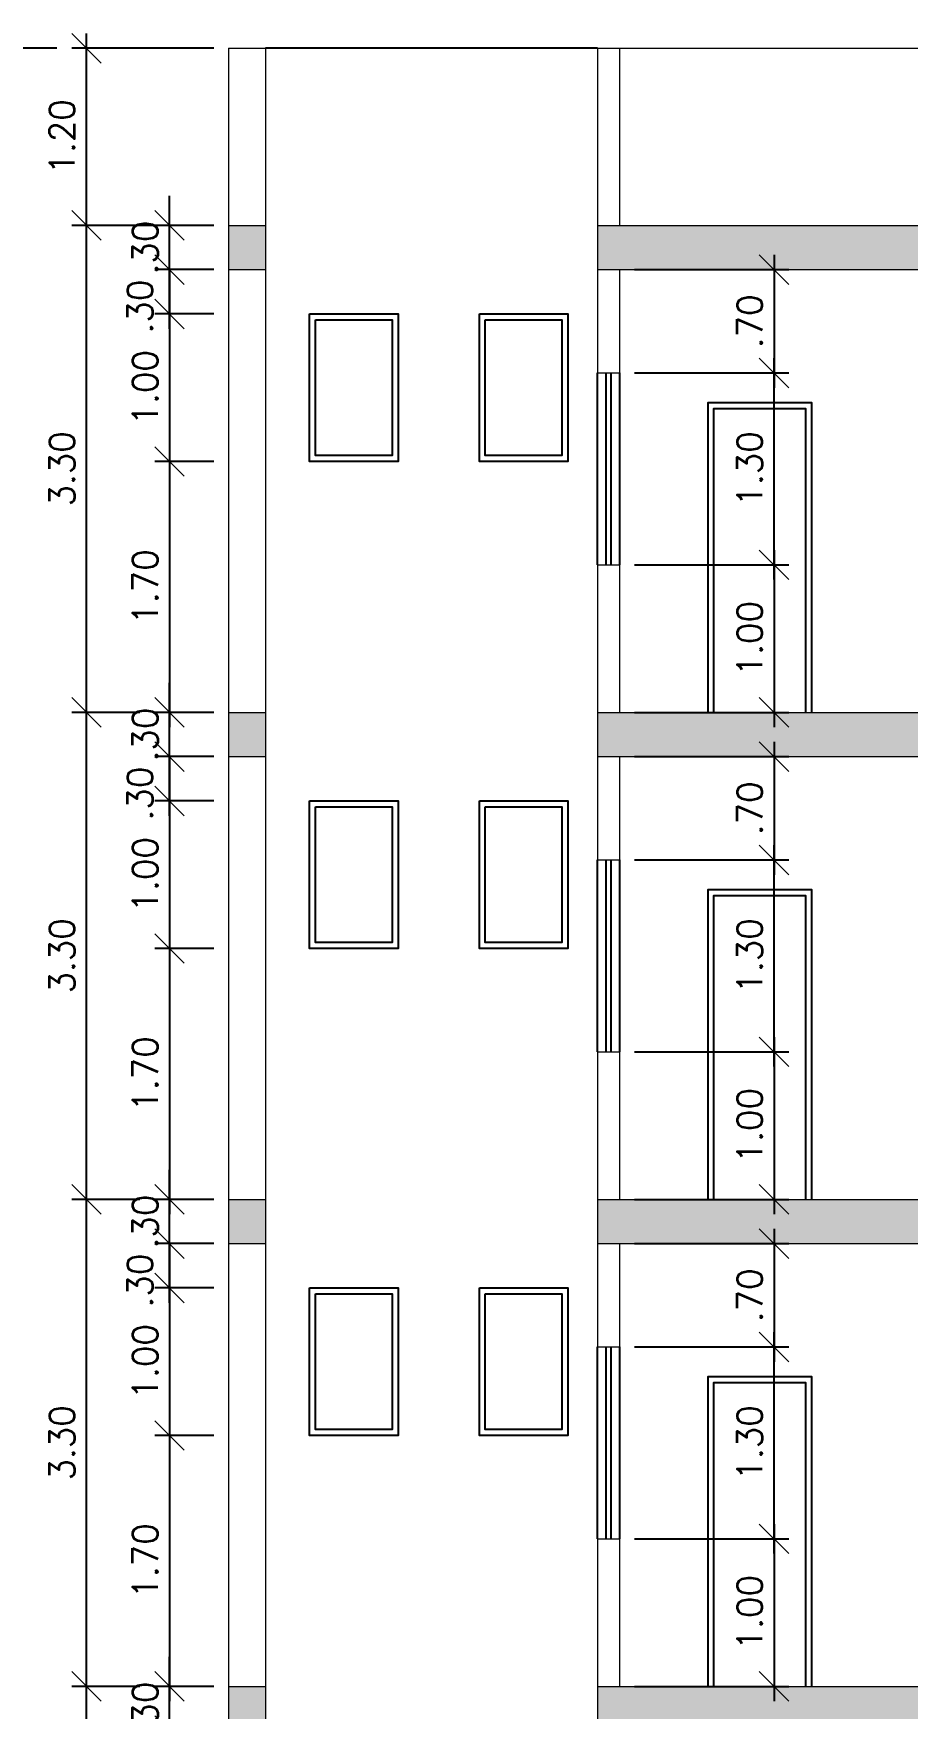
# Model space of a CAD drawing. Header units: millimetres. Extents: x 521 to 1055, y 261 to 520.
# Drawn here: x 798.71 to 804.63, y 496.2 to 507.55 of the extents above; entities that cross this region are included whole.
import ezdxf

# ---------------------------------------------------------------- set-up
doc = ezdxf.new("R2010")
doc.units = ezdxf.units.MM
doc.linetypes.add('CONTINU', pattern=[0])
doc.layers.add('0.1', color=8, linetype='Continuous', lineweight=13)
doc.styles.add('ROMANS', font='romans')
doc.dimstyles.new('Fares Eng - 50', dxfattribs={"dimscale": 2, "dimtxt": 0.085, "dimasz": 0.1, "dimexe": 0.05, "dimexo": 0.05, "dimgap": 0.04, "dimtad": 1, "dimzin": 4, "dimdsep": 46, "dimtxsty": 'ROMANS', "dimblk1": 'OBLIQUE', "dimblk2": 'OBLIQUE', "dimsah": 1, "dimcen": 0.05, "dimdle": 0.05, "dimclrd": 8, "dimclre": 8, "dimclrt": 8, "dimaunit": 1, "dimadec": 0, "dimazin": 0, "dimtfac": 1, "dimtix": 1, "dimtmove": 2, "dimatfit": 0, "dimldrblk": 'OPEN90', "dimfxl": 1, "dimtolj": 1, "dimtzin": 0, "dimarcsym": 0})

# ---------------------------------------------------------------- blocks, each defined once
blk = doc.blocks.new('_OBLIQUE')
at = {"color": 0, "linetype": 'ByBlock'}
blk.add_line((-0.5, -0.5), (0.5, 0.5), dxfattribs=at)
blk = doc.blocks.new('*D2005')
at = {"layer": '0.1', "color": 8, "linetype": 'CONTINU', "lineweight": -2, "transparency": 16777216}
for p, q in [((799.628, 505.546), (799.628, 506.046)), ((799.928, 505.946), (799.528, 505.946)), ((799.928, 505.646), (799.528, 505.646))]:
    blk.add_line(p, q, dxfattribs=at)
at = {"layer": 'DEFPOINTS', "color": 0, "linetype": 'CONTINU', "lineweight": -2, "transparency": 16777216}
for p in [(799.628, 505.946), (800.028, 505.946), (800.028, 505.646)]:
    blk.add_point(p, dxfattribs=at)
at = {"layer": '0.1', "color": 8, "linetype": 'CONTINU', "lineweight": -2, "transparency": 16777216, "xscale": 0.2, "yscale": 0.2, "zscale": 0.2}
for p, rotation in [((799.628, 505.946), 90), ((799.628, 505.646), 270)]:
    blk.add_blockref('_OBLIQUE', p, dxfattribs=dict(at, rotation=rotation))
at = {"layer": '0.1', "color": 8, "linetype": 'CONTINU', "lineweight": -2, "transparency": 16777216, "insert": (799.428, 505.696), "char_height": 0.17, "attachment_point": 5, "rotation": 90, "style": 'ROMANS'}
blk.add_mtext('\\A1;.30', dxfattribs=at)
blk = doc.blocks.new('_Open90')
at = {"color": 0, "linetype": 'ByBlock', "lineweight": -2}
for p, q in [((0, 0), (-1, 0)), ((-0.5, 0.5), (0, 0)), ((0, 0), (-0.5, -0.5))]:
    blk.add_line(p, q, dxfattribs=at)
blk = doc.blocks.new('*D2006')
at = {"layer": '0.1', "color": 8, "linetype": 'CONTINU', "lineweight": -2, "transparency": 16777216}
for p, q in [((799.628, 506.246), (799.628, 506.446)), ((799.928, 506.246), (799.528, 506.246)), ((799.628, 505.946), (799.628, 506.246)), ((799.928, 505.946), (799.528, 505.946)), ((799.628, 505.946), (799.628, 505.746))]:
    blk.add_line(p, q, dxfattribs=at)
at = {"layer": 'DEFPOINTS', "color": 0, "linetype": 'CONTINU', "lineweight": -2, "transparency": 16777216}
for p in [(799.628, 506.246), (800.028, 506.246), (800.028, 505.946)]:
    blk.add_point(p, dxfattribs=at)
at = {"layer": '0.1', "color": 8, "linetype": 'CONTINU', "lineweight": -2, "transparency": 16777216, "xscale": 0.2, "yscale": 0.2, "zscale": 0.2}
for p, rotation in [((799.628, 506.246), 270), ((799.628, 505.946), 90)]:
    blk.add_blockref('_OBLIQUE', p, dxfattribs=dict(at, rotation=rotation))
at = {"layer": '0.1', "color": 8, "linetype": 'CONTINU', "lineweight": -2, "transparency": 16777216, "insert": (799.463, 506.096), "char_height": 0.17, "attachment_point": 5, "rotation": 90, "style": 'ROMANS'}
blk.add_mtext('\\A1;.30', dxfattribs=at)
blk = doc.blocks.new('*D2007')
at = {"layer": '0.1', "color": 8, "linetype": 'CONTINU', "lineweight": -2, "transparency": 16777216}
for p, q in [((799.065, 506.146), (799.065, 507.546)), ((799.928, 507.446), (798.965, 507.446)), ((799.928, 506.246), (798.965, 506.246))]:
    blk.add_line(p, q, dxfattribs=at)
at = {"layer": 'DEFPOINTS', "color": 0, "linetype": 'CONTINU', "lineweight": -2, "transparency": 16777216}
for p in [(799.065, 507.446), (800.028, 507.446), (800.028, 506.246)]:
    blk.add_point(p, dxfattribs=at)
at = {"layer": '0.1', "color": 8, "linetype": 'CONTINU', "lineweight": -2, "transparency": 16777216, "xscale": 0.2, "yscale": 0.2, "zscale": 0.2}
for p, rotation in [((799.065, 507.446), 90), ((799.065, 506.246), 270)]:
    blk.add_blockref('_OBLIQUE', p, dxfattribs=dict(at, rotation=rotation))
at = {"layer": '0.1', "color": 8, "linetype": 'CONTINU', "lineweight": -2, "transparency": 16777216, "insert": (798.9, 506.846), "char_height": 0.17, "attachment_point": 5, "rotation": 90, "style": 'ROMANS'}
blk.add_mtext('\\A1;1.20', dxfattribs=at)
blk = doc.blocks.new('*D2008')
at = {"layer": '0.1', "color": 8, "linetype": 'CONTINU', "lineweight": -2, "transparency": 16777216}
for p, q in [((799.928, 505.646), (799.528, 505.646)), ((799.628, 505.746), (799.628, 504.546)), ((799.928, 504.646), (799.528, 504.646))]:
    blk.add_line(p, q, dxfattribs=at)
at = {"layer": 'DEFPOINTS', "color": 0, "linetype": 'CONTINU', "lineweight": -2, "transparency": 16777216}
for p in [(800.028, 505.646), (799.628, 504.646), (800.028, 504.646)]:
    blk.add_point(p, dxfattribs=at)
at = {"layer": '0.1', "color": 8, "linetype": 'CONTINU', "lineweight": -2, "transparency": 16777216, "xscale": 0.2, "yscale": 0.2, "zscale": 0.2}
for p, rotation in [((799.628, 505.646), 90), ((799.628, 504.646), 270)]:
    blk.add_blockref('_OBLIQUE', p, dxfattribs=dict(at, rotation=rotation))
at = {"layer": '0.1', "color": 8, "linetype": 'CONTINU', "lineweight": -2, "transparency": 16777216, "insert": (799.463, 505.146), "char_height": 0.17, "attachment_point": 5, "rotation": 90, "style": 'ROMANS'}
blk.add_mtext('\\A1;1.00', dxfattribs=at)
blk = doc.blocks.new('*D2009')
at = {"layer": '0.1', "color": 8, "linetype": 'CONTINU', "lineweight": -2, "transparency": 16777216}
for p, q in [((799.628, 504.746), (799.628, 502.846)), ((799.928, 504.646), (799.528, 504.646)), ((799.928, 502.946), (799.528, 502.946))]:
    blk.add_line(p, q, dxfattribs=at)
at = {"layer": 'DEFPOINTS', "color": 0, "linetype": 'CONTINU', "lineweight": -2, "transparency": 16777216}
for p in [(800.028, 504.646), (799.628, 502.946), (800.028, 502.946)]:
    blk.add_point(p, dxfattribs=at)
at = {"layer": '0.1', "color": 8, "linetype": 'CONTINU', "lineweight": -2, "transparency": 16777216, "xscale": 0.2, "yscale": 0.2, "zscale": 0.2}
for p, rotation in [((799.628, 504.646), 90), ((799.628, 502.946), 270)]:
    blk.add_blockref('_OBLIQUE', p, dxfattribs=dict(at, rotation=rotation))
at = {"layer": '0.1', "color": 8, "linetype": 'CONTINU', "lineweight": -2, "transparency": 16777216, "insert": (799.463, 503.796), "char_height": 0.17, "attachment_point": 5, "rotation": 90, "style": 'ROMANS'}
blk.add_mtext('\\A1;1.70', dxfattribs=at)
blk = doc.blocks.new('*D2011')
at = {"layer": '0.1', "color": 8, "linetype": 'CONTINU', "lineweight": -2, "transparency": 16777216}
for p, q in [((799.628, 502.246), (799.628, 502.746)), ((799.928, 502.646), (799.528, 502.646)), ((799.928, 502.346), (799.528, 502.346))]:
    blk.add_line(p, q, dxfattribs=at)
at = {"layer": 'DEFPOINTS', "color": 0, "linetype": 'CONTINU', "lineweight": -2, "transparency": 16777216}
for p in [(799.628, 502.646), (800.028, 502.646), (800.028, 502.346)]:
    blk.add_point(p, dxfattribs=at)
at = {"layer": '0.1', "color": 8, "linetype": 'CONTINU', "lineweight": -2, "transparency": 16777216, "xscale": 0.2, "yscale": 0.2, "zscale": 0.2}
for p, rotation in [((799.628, 502.646), 90), ((799.628, 502.346), 270)]:
    blk.add_blockref('_OBLIQUE', p, dxfattribs=dict(at, rotation=rotation))
at = {"layer": '0.1', "color": 8, "linetype": 'CONTINU', "lineweight": -2, "transparency": 16777216, "insert": (799.428, 502.396), "char_height": 0.17, "attachment_point": 5, "rotation": 90, "style": 'ROMANS'}
blk.add_mtext('\\A1;.30', dxfattribs=at)
blk = doc.blocks.new('*D2012')
at = {"layer": '0.1', "color": 8, "linetype": 'CONTINU', "lineweight": -2, "transparency": 16777216}
for p, q in [((799.628, 502.946), (799.628, 503.146)), ((799.928, 502.946), (799.528, 502.946)), ((799.628, 502.646), (799.628, 502.946)), ((799.928, 502.646), (799.528, 502.646)), ((799.628, 502.646), (799.628, 502.446))]:
    blk.add_line(p, q, dxfattribs=at)
at = {"layer": 'DEFPOINTS', "color": 0, "linetype": 'CONTINU', "lineweight": -2, "transparency": 16777216}
for p in [(799.628, 502.946), (800.028, 502.946), (800.028, 502.646)]:
    blk.add_point(p, dxfattribs=at)
at = {"layer": '0.1', "color": 8, "linetype": 'CONTINU', "lineweight": -2, "transparency": 16777216, "xscale": 0.2, "yscale": 0.2, "zscale": 0.2}
for p, rotation in [((799.628, 502.946), 270), ((799.628, 502.646), 90)]:
    blk.add_blockref('_OBLIQUE', p, dxfattribs=dict(at, rotation=rotation))
at = {"layer": '0.1', "color": 8, "linetype": 'CONTINU', "lineweight": -2, "transparency": 16777216, "insert": (799.463, 502.796), "char_height": 0.17, "attachment_point": 5, "rotation": 90, "style": 'ROMANS'}
blk.add_mtext('\\A1;.30', dxfattribs=at)
blk = doc.blocks.new('*D2010')
at = {"layer": '0.1', "color": 8, "linetype": 'CONTINU', "lineweight": -2, "transparency": 16777216}
for p, q in [((799.628, 502.446), (799.628, 501.246)), ((799.928, 502.346), (799.528, 502.346)), ((799.928, 501.346), (799.528, 501.346))]:
    blk.add_line(p, q, dxfattribs=at)
at = {"layer": 'DEFPOINTS', "color": 0, "linetype": 'CONTINU', "lineweight": -2, "transparency": 16777216}
for p in [(800.028, 502.346), (799.628, 501.346), (800.028, 501.346)]:
    blk.add_point(p, dxfattribs=at)
at = {"layer": '0.1', "color": 8, "linetype": 'CONTINU', "lineweight": -2, "transparency": 16777216, "xscale": 0.2, "yscale": 0.2, "zscale": 0.2}
for p, rotation in [((799.628, 502.346), 90), ((799.628, 501.346), 270)]:
    blk.add_blockref('_OBLIQUE', p, dxfattribs=dict(at, rotation=rotation))
at = {"layer": '0.1', "color": 8, "linetype": 'CONTINU', "lineweight": -2, "transparency": 16777216, "insert": (799.463, 501.846), "char_height": 0.17, "attachment_point": 5, "rotation": 90, "style": 'ROMANS'}
blk.add_mtext('\\A1;1.00', dxfattribs=at)
blk = doc.blocks.new('*D2013')
at = {"layer": '0.1', "color": 8, "linetype": 'CONTINU', "lineweight": -2, "transparency": 16777216}
for p, q in [((799.628, 501.446), (799.628, 499.546)), ((799.928, 501.346), (799.528, 501.346)), ((799.928, 499.646), (799.528, 499.646))]:
    blk.add_line(p, q, dxfattribs=at)
at = {"layer": 'DEFPOINTS', "color": 0, "linetype": 'CONTINU', "lineweight": -2, "transparency": 16777216}
for p in [(800.028, 501.346), (799.628, 499.646), (800.028, 499.646)]:
    blk.add_point(p, dxfattribs=at)
at = {"layer": '0.1', "color": 8, "linetype": 'CONTINU', "lineweight": -2, "transparency": 16777216, "xscale": 0.2, "yscale": 0.2, "zscale": 0.2}
for p, rotation in [((799.628, 501.346), 90), ((799.628, 499.646), 270)]:
    blk.add_blockref('_OBLIQUE', p, dxfattribs=dict(at, rotation=rotation))
at = {"layer": '0.1', "color": 8, "linetype": 'CONTINU', "lineweight": -2, "transparency": 16777216, "insert": (799.463, 500.496), "char_height": 0.17, "attachment_point": 5, "rotation": 90, "style": 'ROMANS'}
blk.add_mtext('\\A1;1.70', dxfattribs=at)
blk = doc.blocks.new('*D2015')
at = {"layer": '0.1', "color": 8, "linetype": 'CONTINU', "lineweight": -2, "transparency": 16777216}
for p, q in [((799.628, 498.946), (799.628, 499.446)), ((799.928, 499.346), (799.528, 499.346)), ((799.928, 499.046), (799.528, 499.046))]:
    blk.add_line(p, q, dxfattribs=at)
at = {"layer": 'DEFPOINTS', "color": 0, "linetype": 'CONTINU', "lineweight": -2, "transparency": 16777216}
for p in [(799.628, 499.346), (800.028, 499.346), (800.028, 499.046)]:
    blk.add_point(p, dxfattribs=at)
at = {"layer": '0.1', "color": 8, "linetype": 'CONTINU', "lineweight": -2, "transparency": 16777216, "xscale": 0.2, "yscale": 0.2, "zscale": 0.2}
for p, rotation in [((799.628, 499.346), 90), ((799.628, 499.046), 270)]:
    blk.add_blockref('_OBLIQUE', p, dxfattribs=dict(at, rotation=rotation))
at = {"layer": '0.1', "color": 8, "linetype": 'CONTINU', "lineweight": -2, "transparency": 16777216, "insert": (799.428, 499.096), "char_height": 0.17, "attachment_point": 5, "rotation": 90, "style": 'ROMANS'}
blk.add_mtext('\\A1;.30', dxfattribs=at)
blk = doc.blocks.new('*D2016')
at = {"layer": '0.1', "color": 8, "linetype": 'CONTINU', "lineweight": -2, "transparency": 16777216}
for p, q in [((799.628, 499.646), (799.628, 499.846)), ((799.928, 499.646), (799.528, 499.646)), ((799.628, 499.346), (799.628, 499.646)), ((799.928, 499.346), (799.528, 499.346)), ((799.628, 499.346), (799.628, 499.146))]:
    blk.add_line(p, q, dxfattribs=at)
at = {"layer": 'DEFPOINTS', "color": 0, "linetype": 'CONTINU', "lineweight": -2, "transparency": 16777216}
for p in [(799.628, 499.646), (800.028, 499.646), (800.028, 499.346)]:
    blk.add_point(p, dxfattribs=at)
at = {"layer": '0.1', "color": 8, "linetype": 'CONTINU', "lineweight": -2, "transparency": 16777216, "xscale": 0.2, "yscale": 0.2, "zscale": 0.2}
for p, rotation in [((799.628, 499.646), 270), ((799.628, 499.346), 90)]:
    blk.add_blockref('_OBLIQUE', p, dxfattribs=dict(at, rotation=rotation))
at = {"layer": '0.1', "color": 8, "linetype": 'CONTINU', "lineweight": -2, "transparency": 16777216, "insert": (799.463, 499.496), "char_height": 0.17, "attachment_point": 5, "rotation": 90, "style": 'ROMANS'}
blk.add_mtext('\\A1;.30', dxfattribs=at)
blk = doc.blocks.new('*D2014')
at = {"layer": '0.1', "color": 8, "linetype": 'CONTINU', "lineweight": -2, "transparency": 16777216}
for p, q in [((799.628, 499.146), (799.628, 497.946)), ((799.928, 499.046), (799.528, 499.046)), ((799.928, 498.046), (799.528, 498.046))]:
    blk.add_line(p, q, dxfattribs=at)
at = {"layer": 'DEFPOINTS', "color": 0, "linetype": 'CONTINU', "lineweight": -2, "transparency": 16777216}
for p in [(800.028, 499.046), (799.628, 498.046), (800.028, 498.046)]:
    blk.add_point(p, dxfattribs=at)
at = {"layer": '0.1', "color": 8, "linetype": 'CONTINU', "lineweight": -2, "transparency": 16777216, "xscale": 0.2, "yscale": 0.2, "zscale": 0.2}
for p, rotation in [((799.628, 499.046), 90), ((799.628, 498.046), 270)]:
    blk.add_blockref('_OBLIQUE', p, dxfattribs=dict(at, rotation=rotation))
at = {"layer": '0.1', "color": 8, "linetype": 'CONTINU', "lineweight": -2, "transparency": 16777216, "insert": (799.463, 498.546), "char_height": 0.17, "attachment_point": 5, "rotation": 90, "style": 'ROMANS'}
blk.add_mtext('\\A1;1.00', dxfattribs=at)
blk = doc.blocks.new('*D2017')
at = {"layer": '0.1', "color": 8, "linetype": 'CONTINU', "lineweight": -2, "transparency": 16777216}
for p, q in [((799.928, 498.046), (799.528, 498.046)), ((799.628, 498.146), (799.628, 496.246)), ((799.928, 496.346), (799.528, 496.346))]:
    blk.add_line(p, q, dxfattribs=at)
at = {"layer": 'DEFPOINTS', "color": 0, "linetype": 'CONTINU', "lineweight": -2, "transparency": 16777216}
for p in [(800.028, 498.046), (799.628, 496.346), (800.028, 496.346)]:
    blk.add_point(p, dxfattribs=at)
at = {"layer": '0.1', "color": 8, "linetype": 'CONTINU', "lineweight": -2, "transparency": 16777216, "xscale": 0.2, "yscale": 0.2, "zscale": 0.2}
for p, rotation in [((799.628, 498.046), 90), ((799.628, 496.346), 270)]:
    blk.add_blockref('_OBLIQUE', p, dxfattribs=dict(at, rotation=rotation))
at = {"layer": '0.1', "color": 8, "linetype": 'CONTINU', "lineweight": -2, "transparency": 16777216, "insert": (799.463, 497.196), "char_height": 0.17, "attachment_point": 5, "rotation": 90, "style": 'ROMANS'}
blk.add_mtext('\\A1;1.70', dxfattribs=at)
blk = doc.blocks.new('*D2020')
at = {"layer": '0.1', "color": 8, "linetype": 'CONTINU', "lineweight": -2, "transparency": 16777216}
for p, q in [((799.628, 496.346), (799.628, 496.546)), ((799.928, 496.346), (799.528, 496.346)), ((799.628, 496.046), (799.628, 496.346)), ((799.928, 496.046), (799.528, 496.046)), ((799.628, 496.046), (799.628, 495.846))]:
    blk.add_line(p, q, dxfattribs=at)
at = {"layer": 'DEFPOINTS', "color": 0, "linetype": 'CONTINU', "lineweight": -2, "transparency": 16777216}
for p in [(799.628, 496.346), (800.028, 496.346), (800.028, 496.046)]:
    blk.add_point(p, dxfattribs=at)
at = {"layer": '0.1', "color": 8, "linetype": 'CONTINU', "lineweight": -2, "transparency": 16777216, "xscale": 0.2, "yscale": 0.2, "zscale": 0.2}
for p, rotation in [((799.628, 496.346), 270), ((799.628, 496.046), 90)]:
    blk.add_blockref('_OBLIQUE', p, dxfattribs=dict(at, rotation=rotation))
at = {"layer": '0.1', "color": 8, "linetype": 'CONTINU', "lineweight": -2, "transparency": 16777216, "insert": (799.463, 496.196), "char_height": 0.17, "attachment_point": 5, "rotation": 90, "style": 'ROMANS'}
blk.add_mtext('\\A1;.30', dxfattribs=at)
blk = doc.blocks.new('*D2043')
at = {"layer": '0.1', "color": 8, "linetype": 'CONTINU', "lineweight": -2, "transparency": 16777216}
for p, q in [((799.428, 496.346), (798.965, 496.346)), ((799.065, 492.946), (799.065, 496.446)), ((799.428, 493.046), (798.965, 493.046))]:
    blk.add_line(p, q, dxfattribs=at)
at = {"layer": 'DEFPOINTS', "color": 0, "linetype": 'CONTINU', "lineweight": -2, "transparency": 16777216}
for p in [(799.065, 496.346), (799.528, 496.346), (799.528, 493.046)]:
    blk.add_point(p, dxfattribs=at)
at = {"layer": '0.1', "color": 8, "linetype": 'CONTINU', "lineweight": -2, "transparency": 16777216, "xscale": 0.2, "yscale": 0.2, "zscale": 0.2}
for p, rotation in [((799.065, 496.346), 90), ((799.065, 493.046), 270)]:
    blk.add_blockref('_OBLIQUE', p, dxfattribs=dict(at, rotation=rotation))
at = {"layer": '0.1', "color": 8, "linetype": 'CONTINU', "lineweight": -2, "transparency": 16777216, "insert": (798.9, 494.696), "char_height": 0.17, "attachment_point": 5, "rotation": 90, "style": 'ROMANS'}
blk.add_mtext('\\A1;3.30', dxfattribs=at)
blk = doc.blocks.new('*D2044')
at = {"layer": '0.1', "color": 8, "linetype": 'CONTINU', "lineweight": -2, "transparency": 16777216}
for p, q in [((799.065, 496.246), (799.065, 499.746)), ((799.428, 499.646), (798.965, 499.646)), ((799.428, 496.346), (798.965, 496.346))]:
    blk.add_line(p, q, dxfattribs=at)
at = {"layer": 'DEFPOINTS', "color": 0, "linetype": 'CONTINU', "lineweight": -2, "transparency": 16777216}
for p in [(799.065, 499.646), (799.528, 499.646), (799.528, 496.346)]:
    blk.add_point(p, dxfattribs=at)
at = {"layer": '0.1', "color": 8, "linetype": 'CONTINU', "lineweight": -2, "transparency": 16777216, "xscale": 0.2, "yscale": 0.2, "zscale": 0.2}
for p, rotation in [((799.065, 499.646), 90), ((799.065, 496.346), 270)]:
    blk.add_blockref('_OBLIQUE', p, dxfattribs=dict(at, rotation=rotation))
at = {"layer": '0.1', "color": 8, "linetype": 'CONTINU', "lineweight": -2, "transparency": 16777216, "insert": (798.9, 497.996), "char_height": 0.17, "attachment_point": 5, "rotation": 90, "style": 'ROMANS'}
blk.add_mtext('\\A1;3.30', dxfattribs=at)
blk = doc.blocks.new('*D2045')
at = {"layer": '0.1', "color": 8, "linetype": 'CONTINU', "lineweight": -2, "transparency": 16777216}
for p, q in [((799.065, 499.546), (799.065, 503.046)), ((799.428, 502.946), (798.965, 502.946)), ((799.428, 499.646), (798.965, 499.646))]:
    blk.add_line(p, q, dxfattribs=at)
at = {"layer": 'DEFPOINTS', "color": 0, "linetype": 'CONTINU', "lineweight": -2, "transparency": 16777216}
for p in [(799.065, 502.946), (799.528, 502.946), (799.528, 499.646)]:
    blk.add_point(p, dxfattribs=at)
at = {"layer": '0.1', "color": 8, "linetype": 'CONTINU', "lineweight": -2, "transparency": 16777216, "xscale": 0.2, "yscale": 0.2, "zscale": 0.2}
for p, rotation in [((799.065, 502.946), 90), ((799.065, 499.646), 270)]:
    blk.add_blockref('_OBLIQUE', p, dxfattribs=dict(at, rotation=rotation))
at = {"layer": '0.1', "color": 8, "linetype": 'CONTINU', "lineweight": -2, "transparency": 16777216, "insert": (798.9, 501.296), "char_height": 0.17, "attachment_point": 5, "rotation": 90, "style": 'ROMANS'}
blk.add_mtext('\\A1;3.30', dxfattribs=at)
blk = doc.blocks.new('*D2046')
at = {"layer": '0.1', "color": 8, "linetype": 'CONTINU', "lineweight": -2, "transparency": 16777216}
for p, q in [((799.065, 502.846), (799.065, 506.346)), ((799.428, 506.246), (798.965, 506.246)), ((799.428, 502.946), (798.965, 502.946))]:
    blk.add_line(p, q, dxfattribs=at)
at = {"layer": 'DEFPOINTS', "color": 0, "linetype": 'CONTINU', "lineweight": -2, "transparency": 16777216}
for p in [(799.065, 506.246), (799.528, 506.246), (799.528, 502.946)]:
    blk.add_point(p, dxfattribs=at)
at = {"layer": '0.1', "color": 8, "linetype": 'CONTINU', "lineweight": -2, "transparency": 16777216, "xscale": 0.2, "yscale": 0.2, "zscale": 0.2}
for p, rotation in [((799.065, 506.246), 90), ((799.065, 502.946), 270)]:
    blk.add_blockref('_OBLIQUE', p, dxfattribs=dict(at, rotation=rotation))
at = {"layer": '0.1', "color": 8, "linetype": 'CONTINU', "lineweight": -2, "transparency": 16777216, "insert": (798.9, 504.596), "char_height": 0.17, "attachment_point": 5, "rotation": 90, "style": 'ROMANS'}
blk.add_mtext('\\A1;3.30', dxfattribs=at)
blk = doc.blocks.new('*D2047')
at = {"layer": '0.1', "color": 8, "linetype": 'CONTINU', "lineweight": -2, "transparency": 16777216}
for p, q in [((798.443, 479.446), (798.443, 507.546)), ((798.865, 507.446), (798.343, 507.446)), ((798.865, 479.546), (798.343, 479.546))]:
    blk.add_line(p, q, dxfattribs=at)
at = {"layer": 'DEFPOINTS', "color": 0, "linetype": 'CONTINU', "lineweight": -2, "transparency": 16777216}
for p in [(798.443, 507.446), (798.965, 507.446), (798.965, 479.546)]:
    blk.add_point(p, dxfattribs=at)
at = {"layer": '0.1', "color": 8, "linetype": 'CONTINU', "lineweight": -2, "transparency": 16777216, "xscale": 0.2, "yscale": 0.2, "zscale": 0.2}
for p, rotation in [((798.443, 507.446), 90), ((798.443, 479.546), 270)]:
    blk.add_blockref('_OBLIQUE', p, dxfattribs=dict(at, rotation=rotation))
at = {"layer": '0.1', "color": 8, "linetype": 'CONTINU', "lineweight": -2, "transparency": 16777216, "insert": (798.278, 493.496), "char_height": 0.17, "attachment_point": 5, "rotation": 90, "style": 'ROMANS'}
blk.add_mtext('\\A1;27.90', dxfattribs=at)
blk = doc.blocks.new('*D2169')
at = {"layer": '0.1', "color": 8, "linetype": 'CONTINU', "lineweight": -2, "transparency": 16777216}
for p, q in [((802.778, 503.946), (803.825, 503.946)), ((803.725, 504.046), (803.725, 502.846)), ((802.778, 502.946), (803.825, 502.946))]:
    blk.add_line(p, q, dxfattribs=at)
at = {"layer": 'DEFPOINTS', "color": 0, "linetype": 'CONTINU', "lineweight": -2, "transparency": 16777216}
for p in [(802.678, 503.946), (802.678, 502.946), (803.725, 502.946)]:
    blk.add_point(p, dxfattribs=at)
at = {"layer": '0.1', "color": 8, "linetype": 'CONTINU', "lineweight": -2, "transparency": 16777216, "xscale": 0.2, "yscale": 0.2, "zscale": 0.2}
for p, rotation in [((803.725, 503.946), 90), ((803.725, 502.946), 270)]:
    blk.add_blockref('_OBLIQUE', p, dxfattribs=dict(at, rotation=rotation))
at = {"layer": '0.1', "color": 8, "linetype": 'CONTINU', "lineweight": -2, "transparency": 16777216, "insert": (803.56, 503.446), "char_height": 0.17, "attachment_point": 5, "rotation": 90, "style": 'ROMANS'}
blk.add_mtext('\\A1;1.00', dxfattribs=at)
blk = doc.blocks.new('*D2170')
at = {"layer": '0.1', "color": 8, "linetype": 'CONTINU', "lineweight": -2, "transparency": 16777216}
for p, q in [((803.725, 503.846), (803.725, 505.346)), ((802.778, 505.246), (803.825, 505.246)), ((802.778, 503.946), (803.825, 503.946))]:
    blk.add_line(p, q, dxfattribs=at)
at = {"layer": 'DEFPOINTS', "color": 0, "linetype": 'CONTINU', "lineweight": -2, "transparency": 16777216}
for p in [(802.678, 505.246), (803.725, 505.246), (802.678, 503.946)]:
    blk.add_point(p, dxfattribs=at)
at = {"layer": '0.1', "color": 8, "linetype": 'CONTINU', "lineweight": -2, "transparency": 16777216, "xscale": 0.2, "yscale": 0.2, "zscale": 0.2}
for p, rotation in [((803.725, 505.246), 90), ((803.725, 503.946), 270)]:
    blk.add_blockref('_OBLIQUE', p, dxfattribs=dict(at, rotation=rotation))
at = {"layer": '0.1', "color": 8, "linetype": 'CONTINU', "lineweight": -2, "transparency": 16777216, "insert": (803.56, 504.596), "char_height": 0.17, "attachment_point": 5, "rotation": 90, "style": 'ROMANS'}
blk.add_mtext('\\A1;1.30', dxfattribs=at)
blk = doc.blocks.new('*D2171')
at = {"layer": '0.1', "color": 8, "linetype": 'CONTINU', "lineweight": -2, "transparency": 16777216}
for p, q in [((803.725, 506.046), (803.725, 505.146)), ((802.778, 505.946), (803.825, 505.946)), ((802.778, 505.246), (803.825, 505.246))]:
    blk.add_line(p, q, dxfattribs=at)
at = {"layer": 'DEFPOINTS', "color": 0, "linetype": 'CONTINU', "lineweight": -2, "transparency": 16777216}
for p in [(802.678, 505.946), (802.678, 505.246), (803.725, 505.246)]:
    blk.add_point(p, dxfattribs=at)
at = {"layer": '0.1', "color": 8, "linetype": 'CONTINU', "lineweight": -2, "transparency": 16777216, "xscale": 0.2, "yscale": 0.2, "zscale": 0.2}
for p, rotation in [((803.725, 505.946), 90), ((803.725, 505.246), 270)]:
    blk.add_blockref('_OBLIQUE', p, dxfattribs=dict(at, rotation=rotation))
at = {"layer": '0.1', "color": 8, "linetype": 'CONTINU', "lineweight": -2, "transparency": 16777216, "insert": (803.56, 505.596), "char_height": 0.17, "attachment_point": 5, "rotation": 90, "style": 'ROMANS'}
blk.add_mtext('\\A1;.70', dxfattribs=at)
blk = doc.blocks.new('*D2172')
at = {"layer": '0.1', "color": 8, "linetype": 'CONTINU', "lineweight": -2, "transparency": 16777216}
for p, q in [((803.725, 500.746), (803.725, 499.546)), ((802.778, 500.646), (803.825, 500.646)), ((802.778, 499.646), (803.825, 499.646))]:
    blk.add_line(p, q, dxfattribs=at)
at = {"layer": 'DEFPOINTS', "color": 0, "linetype": 'CONTINU', "lineweight": -2, "transparency": 16777216}
for p in [(802.678, 500.646), (802.678, 499.646), (803.725, 499.646)]:
    blk.add_point(p, dxfattribs=at)
at = {"layer": '0.1', "color": 8, "linetype": 'CONTINU', "lineweight": -2, "transparency": 16777216, "xscale": 0.2, "yscale": 0.2, "zscale": 0.2}
for p, rotation in [((803.725, 500.646), 90), ((803.725, 499.646), 270)]:
    blk.add_blockref('_OBLIQUE', p, dxfattribs=dict(at, rotation=rotation))
at = {"layer": '0.1', "color": 8, "linetype": 'CONTINU', "lineweight": -2, "transparency": 16777216, "insert": (803.56, 500.146), "char_height": 0.17, "attachment_point": 5, "rotation": 90, "style": 'ROMANS'}
blk.add_mtext('\\A1;1.00', dxfattribs=at)
blk = doc.blocks.new('*D2173')
at = {"layer": '0.1', "color": 8, "linetype": 'CONTINU', "lineweight": -2, "transparency": 16777216}
for p, q in [((803.725, 500.546), (803.725, 502.046)), ((802.778, 501.946), (803.825, 501.946)), ((802.778, 500.646), (803.825, 500.646))]:
    blk.add_line(p, q, dxfattribs=at)
at = {"layer": 'DEFPOINTS', "color": 0, "linetype": 'CONTINU', "lineweight": -2, "transparency": 16777216}
for p in [(802.678, 501.946), (803.725, 501.946), (802.678, 500.646)]:
    blk.add_point(p, dxfattribs=at)
at = {"layer": '0.1', "color": 8, "linetype": 'CONTINU', "lineweight": -2, "transparency": 16777216, "xscale": 0.2, "yscale": 0.2, "zscale": 0.2}
for p, rotation in [((803.725, 501.946), 90), ((803.725, 500.646), 270)]:
    blk.add_blockref('_OBLIQUE', p, dxfattribs=dict(at, rotation=rotation))
at = {"layer": '0.1', "color": 8, "linetype": 'CONTINU', "lineweight": -2, "transparency": 16777216, "insert": (803.56, 501.296), "char_height": 0.17, "attachment_point": 5, "rotation": 90, "style": 'ROMANS'}
blk.add_mtext('\\A1;1.30', dxfattribs=at)
blk = doc.blocks.new('*D2174')
at = {"layer": '0.1', "color": 8, "linetype": 'CONTINU', "lineweight": -2, "transparency": 16777216}
for p, q in [((803.725, 502.746), (803.725, 501.846)), ((802.778, 502.646), (803.825, 502.646)), ((802.778, 501.946), (803.825, 501.946))]:
    blk.add_line(p, q, dxfattribs=at)
at = {"layer": 'DEFPOINTS', "color": 0, "linetype": 'CONTINU', "lineweight": -2, "transparency": 16777216}
for p in [(802.678, 502.646), (802.678, 501.946), (803.725, 501.946)]:
    blk.add_point(p, dxfattribs=at)
at = {"layer": '0.1', "color": 8, "linetype": 'CONTINU', "lineweight": -2, "transparency": 16777216, "xscale": 0.2, "yscale": 0.2, "zscale": 0.2}
for p, rotation in [((803.725, 502.646), 90), ((803.725, 501.946), 270)]:
    blk.add_blockref('_OBLIQUE', p, dxfattribs=dict(at, rotation=rotation))
at = {"layer": '0.1', "color": 8, "linetype": 'CONTINU', "lineweight": -2, "transparency": 16777216, "insert": (803.56, 502.296), "char_height": 0.17, "attachment_point": 5, "rotation": 90, "style": 'ROMANS'}
blk.add_mtext('\\A1;.70', dxfattribs=at)
blk = doc.blocks.new('*D2175')
at = {"layer": '0.1', "color": 8, "linetype": 'CONTINU', "lineweight": -2, "transparency": 16777216}
for p, q in [((803.725, 497.446), (803.725, 496.246)), ((802.778, 497.346), (803.825, 497.346)), ((802.778, 496.346), (803.825, 496.346))]:
    blk.add_line(p, q, dxfattribs=at)
at = {"layer": 'DEFPOINTS', "color": 0, "linetype": 'CONTINU', "lineweight": -2, "transparency": 16777216}
for p in [(802.678, 497.346), (802.678, 496.346), (803.725, 496.346)]:
    blk.add_point(p, dxfattribs=at)
at = {"layer": '0.1', "color": 8, "linetype": 'CONTINU', "lineweight": -2, "transparency": 16777216, "xscale": 0.2, "yscale": 0.2, "zscale": 0.2}
for p, rotation in [((803.725, 497.346), 90), ((803.725, 496.346), 270)]:
    blk.add_blockref('_OBLIQUE', p, dxfattribs=dict(at, rotation=rotation))
at = {"layer": '0.1', "color": 8, "linetype": 'CONTINU', "lineweight": -2, "transparency": 16777216, "insert": (803.56, 496.846), "char_height": 0.17, "attachment_point": 5, "rotation": 90, "style": 'ROMANS'}
blk.add_mtext('\\A1;1.00', dxfattribs=at)
blk = doc.blocks.new('*D2176')
at = {"layer": '0.1', "color": 8, "linetype": 'CONTINU', "lineweight": -2, "transparency": 16777216}
for p, q in [((803.725, 497.246), (803.725, 498.746)), ((802.778, 498.646), (803.825, 498.646)), ((802.778, 497.346), (803.825, 497.346))]:
    blk.add_line(p, q, dxfattribs=at)
at = {"layer": 'DEFPOINTS', "color": 0, "linetype": 'CONTINU', "lineweight": -2, "transparency": 16777216}
for p in [(802.678, 498.646), (803.725, 498.646), (802.678, 497.346)]:
    blk.add_point(p, dxfattribs=at)
at = {"layer": '0.1', "color": 8, "linetype": 'CONTINU', "lineweight": -2, "transparency": 16777216, "xscale": 0.2, "yscale": 0.2, "zscale": 0.2}
for p, rotation in [((803.725, 498.646), 90), ((803.725, 497.346), 270)]:
    blk.add_blockref('_OBLIQUE', p, dxfattribs=dict(at, rotation=rotation))
at = {"layer": '0.1', "color": 8, "linetype": 'CONTINU', "lineweight": -2, "transparency": 16777216, "insert": (803.56, 497.996), "char_height": 0.17, "attachment_point": 5, "rotation": 90, "style": 'ROMANS'}
blk.add_mtext('\\A1;1.30', dxfattribs=at)
blk = doc.blocks.new('*D2177')
at = {"layer": '0.1', "color": 8, "linetype": 'CONTINU', "lineweight": -2, "transparency": 16777216}
for p, q in [((803.725, 499.446), (803.725, 498.546)), ((802.778, 499.346), (803.825, 499.346)), ((802.778, 498.646), (803.825, 498.646))]:
    blk.add_line(p, q, dxfattribs=at)
at = {"layer": 'DEFPOINTS', "color": 0, "linetype": 'CONTINU', "lineweight": -2, "transparency": 16777216}
for p in [(802.678, 499.346), (802.678, 498.646), (803.725, 498.646)]:
    blk.add_point(p, dxfattribs=at)
at = {"layer": '0.1', "color": 8, "linetype": 'CONTINU', "lineweight": -2, "transparency": 16777216, "xscale": 0.2, "yscale": 0.2, "zscale": 0.2}
for p, rotation in [((803.725, 499.346), 90), ((803.725, 498.646), 270)]:
    blk.add_blockref('_OBLIQUE', p, dxfattribs=dict(at, rotation=rotation))
at = {"layer": '0.1', "color": 8, "linetype": 'CONTINU', "lineweight": -2, "transparency": 16777216, "insert": (803.56, 498.996), "char_height": 0.17, "attachment_point": 5, "rotation": 90, "style": 'ROMANS'}
blk.add_mtext('\\A1;.70', dxfattribs=at)

msp = doc.modelspace()

# ---------------------------------------------------------------- hatches: boundary and pattern name
at = {"layer": '0.1', "linetype": 'CONTINU', "lineweight": -2}
h = msp.add_hatch(dxfattribs=at)
h.set_pattern_fill('AR-CONC', color=8, scale=0.0015, style=0, double=1)
h.set_pattern_definition([(50, (0, 0), (0.273277003, -0.02390863), [0.028575, -0.314325]), (355, (0, 0), (-0.05286424, 0.286584964), [0.02286, -0.25146]), (100.451, (0.02277, -0.002), (0.22041375, 0.26267503), [0.024285, -0.267135]), (46.1842, (0, 0.0762), (0.40661856, -0.06306349), [0.0428625, -0.4714875]), (96.6356, (0.0339, 0.07094), (0.35610635, 0.37113833), [0.0364275, -0.4007025]), (351.184, (0, 0.0762), (0.3561069, 0.37113768), [0.03429, -0.37719]), (21, (0.0381, 0.05715), (0.22742232, -0.15339828), [0.028575, -0.314325]), (326, (0.0381, 0.05715), (0.09270304, 0.27628195), [0.02286, -0.25146]), (71.4514, (0.05705, 0.04437), (0.320124736, 0.12288429), [0.024285, -0.267135]), (37.5, (0, 0), (0.004632905, 0.126832558), [0, -0.248412, 0, -0.25527, 0, -0.2524125]), (7.5, (0, 0), (0.100229494, 0.150270862), [0, -0.145542, 0, -0.242697, 0, -0.0962025]), (327.5, (-0.08496, 0), (0.203385893, -0.008593116), [0, -0.09525, 0, -0.29718, 0, -0.394335]), (317.5, (-0.12306, 0), (0.222193772, 0.038139737), [0, -0.123825, 0, -0.197358, 0, -0.280035])])
h.paths.add_polyline_path([(810.40733, 506.24621), (802.52774, 506.24621), (802.52774, 505.94621), (810.40733, 505.94621)])
h.paths.add_polyline_path([(800.27774, 506.24621), (800.02774, 506.24621), (800.02774, 505.94621), (800.27774, 505.94621)])
h.paths.add_polyline_path([(800.27774, 502.94621), (800.02774, 502.94621), (800.02774, 502.64621), (800.27774, 502.64621)])
h.paths.add_polyline_path([(800.27774, 499.64621), (800.02774, 499.64621), (800.02774, 499.34621), (800.27774, 499.34621)])
h.paths.add_polyline_path([(800.27774, 496.34621), (800.02774, 496.34621), (800.02774, 496.04621), (800.27774, 496.04621)])
h.paths.add_polyline_path([(810.40733, 496.34621), (802.52774, 496.34621), (802.52774, 496.04621), (810.40733, 496.04621)])
h.paths.add_polyline_path([(810.40733, 499.64621), (802.52774, 499.64621), (802.52774, 499.34621), (810.40733, 499.34621)])
h.paths.add_polyline_path([(810.40733, 502.94621), (802.52774, 502.94621), (802.52774, 502.64621), (810.40733, 502.64621)])

# ---------------------------------------------------------------- linework, layer by layer
at = {"layer": '0.1', "color": 7}
for p, q in [((800.02774, 507.44621), (800.02774, 479.54621)), ((800.02774, 507.44621), (800.27774, 507.44621)), ((800.27774, 507.44621), (800.27774, 483.14621)), ((802.52774, 507.44621), (802.52774, 505.24621)), ((802.52774, 507.44621), (802.67774, 507.44621)), ((802.67774, 507.44621), (802.67774, 506.24621)), ((800.02774, 506.24621), (800.27774, 506.24621)), ((802.52774, 506.24621), (847.52774, 506.24621)), ((800.02774, 505.94621), (800.27774, 505.94621)), ((802.52774, 505.94621), (847.52774, 505.94621)), ((802.67774, 505.94621), (802.67774, 505.24621)), ((802.52774, 505.24621), (802.67774, 505.24621)), ((802.52774, 503.94621), (802.67774, 503.94621)), ((802.52774, 503.94621), (802.52774, 502.94621)), ((802.67774, 503.94621), (802.67774, 502.94621)), ((800.02774, 502.94621), (800.27774, 502.94621)), ((802.52774, 502.94621), (802.52774, 501.94621)), ((802.52774, 502.94621), (847.52774, 502.94621)), ((800.02774, 502.64621), (800.27774, 502.64621)), ((802.52774, 502.64621), (847.52774, 502.64621)), ((802.67774, 502.64621), (802.67774, 501.94621)), ((802.52774, 501.94621), (802.67774, 501.94621)), ((802.52774, 500.64621), (802.67774, 500.64621)), ((802.52774, 500.64621), (802.52774, 499.64621)), ((802.67774, 500.64621), (802.67774, 499.64621)), ((800.02774, 499.64621), (800.27774, 499.64621)), ((802.52774, 499.64621), (802.52774, 498.64621)), ((802.52774, 499.64621), (847.52774, 499.64621)), ((800.02774, 499.34621), (800.27774, 499.34621)), ((802.52774, 499.34621), (847.52774, 499.34621)), ((802.67774, 499.34621), (802.67774, 498.64621)), ((802.52774, 498.64621), (802.67774, 498.64621)), ((802.52774, 497.34621), (802.67774, 497.34621)), ((802.52774, 497.34621), (802.52774, 496.34621)), ((802.67774, 497.34621), (802.67774, 496.34621)), ((800.02774, 496.34621), (800.27774, 496.34621)), ((802.52774, 496.34621), (802.52774, 495.34621)), ((802.52774, 496.34621), (847.52774, 496.34621))]:
    msp.add_line(p, q, dxfattribs=at)
at = {"layer": '0.1', "color": 8, "linetype": 'CONTINU', "lineweight": -2}
for p, q in [((802.52774, 507.44621), (800.27774, 507.44621)), ((802.52774, 503.94621), (802.52774, 505.24621)), ((802.58774, 503.94621), (802.58774, 505.24621)), ((802.61774, 505.24621), (802.61774, 503.94621)), ((802.67774, 505.24621), (802.67774, 503.94621)), ((802.52774, 500.64621), (802.52774, 501.94621)), ((802.58774, 500.64621), (802.58774, 501.94621)), ((802.61774, 501.94621), (802.61774, 500.64621)), ((802.67774, 501.94621), (802.67774, 500.64621)), ((802.52774, 497.34621), (802.52774, 498.64621)), ((802.58774, 497.34621), (802.58774, 498.64621)), ((802.61774, 498.64621), (802.61774, 497.34621)), ((802.67774, 498.64621), (802.67774, 497.34621))]:
    msp.add_line(p, q, dxfattribs=at)
at = {"layer": '0.1', "color": 8}
msp.add_line((802.67774, 507.44621), (847.37774, 507.44621), dxfattribs=at)
at = {"layer": '0.1', "color": 8, "linetype": 'CONTINU', "lineweight": -2}
for points in [[(800.57774, 505.64621), (801.17774, 505.64621), (801.17774, 504.64621), (800.57774, 504.64621)], [(801.72774, 505.64621), (802.32774, 505.64621), (802.32774, 504.64621), (801.72774, 504.64621)], [(800.61774, 505.60621), (801.13774, 505.60621), (801.13774, 504.68621), (800.61774, 504.68621)], [(801.76774, 505.60621), (802.28774, 505.60621), (802.28774, 504.68621), (801.76774, 504.68621)], [(800.57774, 502.34621), (801.17774, 502.34621), (801.17774, 501.34621), (800.57774, 501.34621)], [(800.61774, 502.30621), (801.13774, 502.30621), (801.13774, 501.38621), (800.61774, 501.38621)], [(801.72774, 502.34621), (802.32774, 502.34621), (802.32774, 501.34621), (801.72774, 501.34621)], [(801.76774, 502.30621), (802.28774, 502.30621), (802.28774, 501.38621), (801.76774, 501.38621)], [(800.57774, 499.04621), (801.17774, 499.04621), (801.17774, 498.04621), (800.57774, 498.04621)], [(800.61774, 499.00621), (801.13774, 499.00621), (801.13774, 498.08621), (800.61774, 498.08621)], [(801.72774, 499.04621), (802.32774, 499.04621), (802.32774, 498.04621), (801.72774, 498.04621)], [(801.76774, 499.00621), (802.28774, 499.00621), (802.28774, 498.08621), (801.76774, 498.08621)]]:
    msp.add_lwpolyline(points, close=True, dxfattribs=at)
for points in [[(803.27774, 502.94621), (803.27774, 505.04621), (803.97774, 505.04621), (803.97774, 502.94621)], [(803.31774, 502.94621), (803.31774, 505.00621), (803.93774, 505.00621), (803.93774, 502.94621)], [(803.27774, 499.64621), (803.27774, 501.74621), (803.97774, 501.74621), (803.97774, 499.64621)], [(803.31774, 499.64621), (803.31774, 501.70621), (803.93774, 501.70621), (803.93774, 499.64621)], [(803.27774, 496.34621), (803.27774, 498.44621), (803.97774, 498.44621), (803.97774, 496.34621)], [(803.31774, 496.34621), (803.31774, 498.40621), (803.93774, 498.40621), (803.93774, 496.34621)]]:
    msp.add_lwpolyline(points, dxfattribs=at)

# ---------------------------------------------------------------- dimensions: what is measured, and where the dimension line sits
for base, p1, p2, picture, middle in [((798.44275, 507.44621), (798.96499, 479.54621), (798.96499, 507.44621), '*D2047', (798.27775, 493.49621)), ((799.06499, 507.44621), (800.02774, 506.24621), (800.02774, 507.44621), '*D2007', (798.89999, 506.84621)), ((799.62758, 506.24621), (800.02774, 505.94621), (800.02774, 506.24621), '*D2006', (799.46258, 506.09621)), ((799.06499, 506.24621), (799.52758, 502.94621), (799.52758, 506.24621), '*D2046', (798.89999, 504.59621)), ((803.72545, 505.24621), (802.67774, 505.94621), (802.67774, 505.24621), '*D2171', (803.56045, 505.59621)), ((799.62758, 504.64621), (800.02774, 505.64621), (800.02774, 504.64621), '*D2008', (799.46258, 505.14621)), ((803.72545, 505.24621), (802.67774, 503.94621), (802.67774, 505.24621), '*D2170', (803.56045, 504.59621)), ((799.62758, 502.94621), (800.02774, 504.64621), (800.02774, 502.94621), '*D2009', (799.46258, 503.79621)), ((803.72545, 502.94621), (802.67774, 503.94621), (802.67774, 502.94621), '*D2169', (803.56045, 503.44621)), ((799.62758, 502.94621), (800.02774, 502.64621), (800.02774, 502.94621), '*D2012', (799.46258, 502.79621)), ((799.06499, 502.94621), (799.52758, 499.64621), (799.52758, 502.94621), '*D2045', (798.89999, 501.29621)), ((803.72545, 501.94621), (802.67774, 502.64621), (802.67774, 501.94621), '*D2174', (803.56045, 502.29621)), ((799.62758, 501.34621), (800.02774, 502.34621), (800.02774, 501.34621), '*D2010', (799.46258, 501.84621)), ((803.72545, 501.94621), (802.67774, 500.64621), (802.67774, 501.94621), '*D2173', (803.56045, 501.29621)), ((799.62758, 499.64621), (800.02774, 501.34621), (800.02774, 499.64621), '*D2013', (799.46258, 500.49621)), ((803.72545, 499.64621), (802.67774, 500.64621), (802.67774, 499.64621), '*D2172', (803.56045, 500.14621)), ((799.06499, 499.64621), (799.52758, 496.34621), (799.52758, 499.64621), '*D2044', (798.89999, 497.99621)), ((799.62758, 499.64621), (800.02774, 499.34621), (800.02774, 499.64621), '*D2016', (799.46258, 499.49621)), ((803.72545, 498.64621), (802.67774, 499.34621), (802.67774, 498.64621), '*D2177', (803.56045, 498.99621)), ((799.62758, 498.04621), (800.02774, 499.04621), (800.02774, 498.04621), '*D2014', (799.46258, 498.54621)), ((803.72545, 498.64621), (802.67774, 497.34621), (802.67774, 498.64621), '*D2176', (803.56045, 497.99621)), ((799.62758, 496.34621), (800.02774, 498.04621), (800.02774, 496.34621), '*D2017', (799.46258, 497.19621)), ((803.72545, 496.34621), (802.67774, 497.34621), (802.67774, 496.34621), '*D2175', (803.56045, 496.84621)), ((799.62758, 496.34621), (800.02774, 496.04621), (800.02774, 496.34621), '*D2020', (799.46258, 496.19621)), ((799.06499, 496.34621), (799.52758, 493.04621), (799.52758, 496.34621), '*D2043', (798.89999, 494.69621))]:
    dim = msp.add_linear_dim(base=base, p1=p1, p2=p2, angle=90, dimstyle='Fares Eng - 50', dxfattribs=at)
    dim.commit()
    dim.dimension.update_dxf_attribs({"geometry": picture, "text_midpoint": middle})
for base, p1, p2, picture, middle in [((799.62758, 505.94621), (800.02774, 505.64621), (800.02774, 505.94621), '*D2005', (799.42758, 505.69621)), ((799.62758, 502.64621), (800.02774, 502.34621), (800.02774, 502.64621), '*D2011', (799.42758, 502.39621)), ((799.62758, 499.34621), (800.02774, 499.04621), (800.02774, 499.34621), '*D2015', (799.42758, 499.09621))]:
    dim = msp.add_linear_dim(base=base, p1=p1, p2=p2, angle=90, dimstyle='Fares Eng - 50', dxfattribs=at)
    dim.commit()
    dim.dimension.update_dxf_attribs({"geometry": picture, "text_midpoint": middle, "dimtype": 160})

doc.saveas('drawing.dxf')
